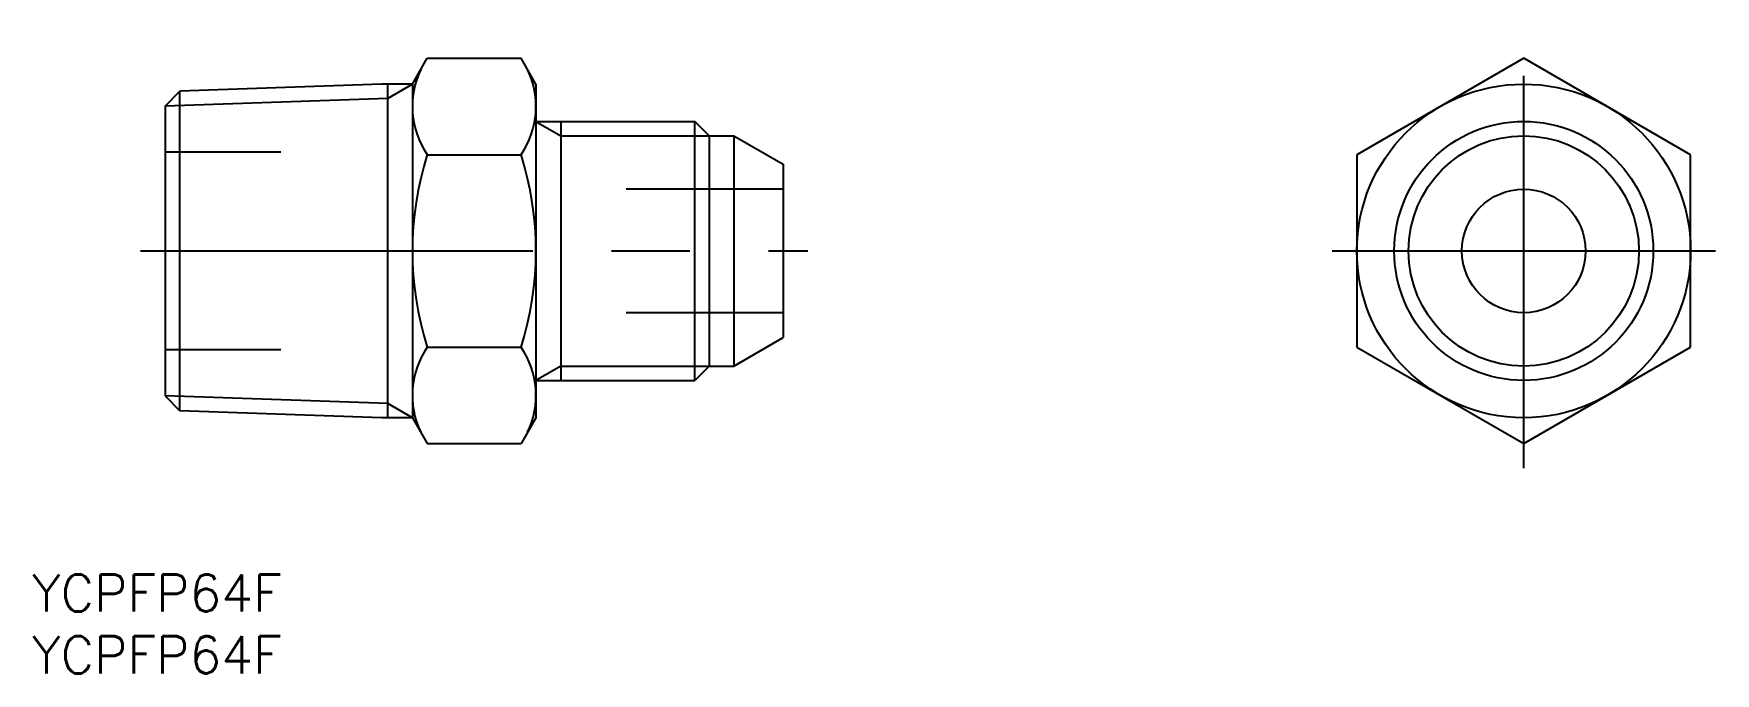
# Model space of a CAD drawing. Extents: x -121 to 15, y -34 to 18.
import ezdxf

# ---------------------------------------------------------------- set-up
doc = ezdxf.new("R2010")
doc.units = 0
doc.linetypes.add('CENTER', pattern=[50.8, 31.75, -6.35, 6.35, -6.35])
doc.linetypes.add('DASHED', pattern=[19.05, 12.7, -6.35])
doc.layers.get('0').update_dxf_attribs({"linetype": 'CONTINUOUS'})
doc.layers.add('CENTER', color=1, linetype='CENTER')
doc.styles.get("Standard").update_dxf_attribs({"font": 'txt.shx', "height": 3, "bigfont": 'bigfont.shx'})

msp = doc.modelspace()

# ---------------------------------------------------------------- linework, layer by layer
at = {"color": 7, "linetype": 'CONTINUOUS'}
for p, q in [((-89.9, 13.5), (-88.69, 15.59)), ((-88.69, 15.59), (-81.11, 15.59)), ((-79.9, 13.5), (-81.11, 15.59)), ((0, 15.59), (-13.5, 7.79)), ((13.5, 7.79), (0, 15.59)), ((-109.9, 11.73), (-108.7, 12.93)), ((-92.37, 13.5), (-108.7, 12.93)), ((-108.7, -12.93), (-108.7, 12.93)), ((-89.9, 13.5), (-92.37, 13.5)), ((-91.88, -13.5), (-91.88, 13.5)), ((-89.9, 13.5), (-89.9, -13.5)), ((-79.9, 13.5), (-79.9, -13.5)), ((-109.9, 11.73), (-109.9, -11.73)), ((-79.9, 10.48), (-67.06, 10.48)), ((-77.89, 10.48), (-77.89, -10.48)), ((-67.06, -10.48), (-67.06, 10.48)), ((-65.9, 9.32), (-67.06, 10.48)), ((-65.9, 9.32), (-65.9, -9.32)), ((-65.9, 9.32), (-63.9, 9.32)), ((-63.9, 9.32), (-63.9, -9.32)), ((-63.9, 9.32), (-59.9, 7.01)), ((-88.69, 7.79), (-81.11, 7.79)), ((-59.9, 7.01), (-59.9, -7.01)), ((-13.5, 7.79), (-13.5, -7.79)), ((13.5, -7.79), (13.5, 7.79)), ((-88.69, -7.79), (-81.11, -7.79)), ((-63.9, -9.32), (-59.9, -7.01)), ((-13.5, -7.79), (0, -15.59)), ((0, -15.59), (13.5, -7.79)), ((-65.9, -9.32), (-67.06, -10.48)), ((-65.9, -9.32), (-63.9, -9.32)), ((-79.9, -10.48), (-67.06, -10.48)), ((-109.9, -11.73), (-108.7, -12.93)), ((-92.37, -13.5), (-108.7, -12.93)), ((-89.9, -13.5), (-92.37, -13.5)), ((-89.9, -13.5), (-88.69, -15.59)), ((-79.9, -13.5), (-81.11, -15.59)), ((-88.69, -15.59), (-81.11, -15.59))]:
    msp.add_line(p, q, dxfattribs=at)
at = {"color": 3, "linetype": 'CONTINUOUS'}
for p, q in [((-91.88, 12.35), (-109.9, 11.73)), ((-89.9, 13.5), (-91.88, 12.35)), ((-79.9, 10.48), (-77.89, 9.32)), ((-77.89, 9.32), (-65.9, 9.32)), ((-77.89, -9.32), (-79.9, -10.48)), ((-77.89, -9.32), (-65.9, -9.32)), ((-91.88, -12.35), (-109.9, -11.73)), ((-89.9, -13.5), (-91.88, -12.35))]:
    msp.add_line(p, q, dxfattribs=at)
at = {"color": 3, "linetype": 'DASHED'}
for p, q in [((-100.53, 8), (-109.9, 8)), ((-59.9, 5), (-73.48, 5)), ((-59.9, -5), (-73.48, -5)), ((-100.53, -8), (-109.9, -8))]:
    msp.add_line(p, q, dxfattribs=at)
at = {"color": 7, "linetype": 'CONTINUOUS'}
for radius in [13.5, 10.48, 5]:
    msp.add_circle((0, 0), radius, dxfattribs=at)
at = {"color": 3, "linetype": 'CONTINUOUS'}
msp.add_circle((0, 0), 9.32, dxfattribs=at)
at = {"color": 7, "linetype": 'CONTINUOUS'}
for centre, radius, start, end in [((-83, 11.69), 6.9, 154.3842, 214.3842), ((-86.8, 11.69), 6.9, 325.6158, 25.6158), ((-64.11, 0), 25.79, 162.412, 197.588), ((-105.69, 0), 25.79, 342.412, 17.588), ((-83, -11.69), 6.9, 145.6158, 205.6158), ((-86.8, -11.69), 6.9, 334.3842, 34.3842)]:
    msp.add_arc(centre, radius, start, end, dxfattribs=at)
at = {"layer": 'CENTER', "color": 1, "linetype": 'CENTER'}
for p, q in [((0, -17.59), (0, 17.59)), ((-111.9, 0), (-57.9, 0)), ((-15.5, 0), (15.5, 0))]:
    msp.add_line(p, q, dxfattribs=at)

# ---------------------------------------------------------------- texts
at = {"color": 7, "linetype": 'CONTINUOUS'}
for p in [(-120.66, -29.19), (-120.66, -34.19)]:
    msp.add_text('YCPFP64F', height=3, dxfattribs=at).set_placement(p)

doc.saveas('drawing.dxf')
